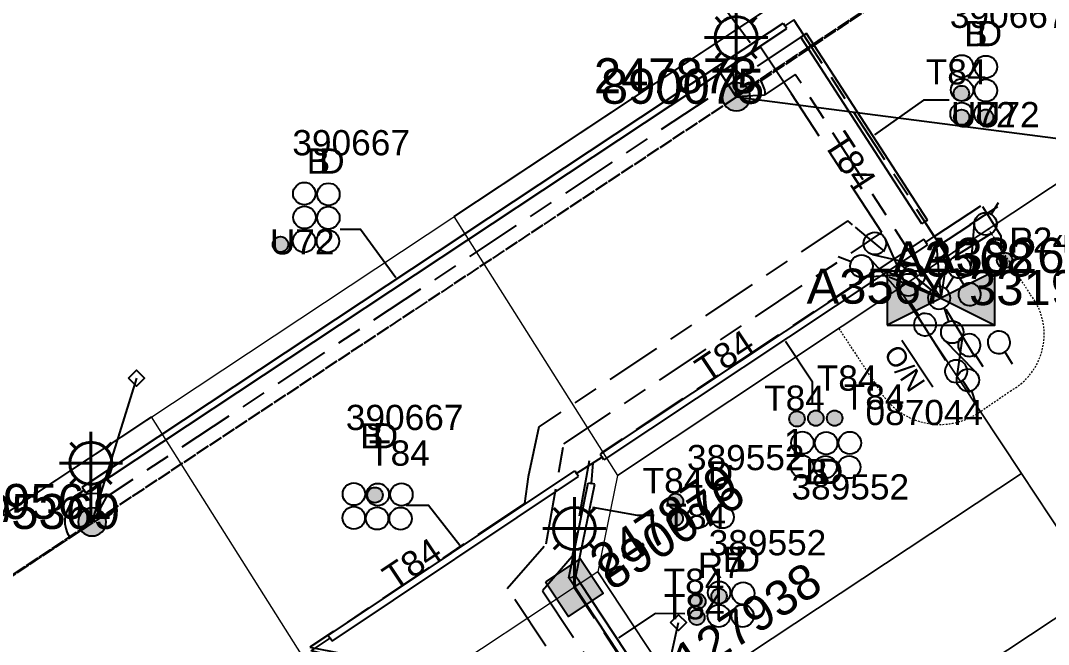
# Model space of a CAD drawing. Header units: metres. Extents: x 302064 to 304096, y 6268242 to 6271990.
# Drawn here: x 303468.8 to 303542.1, y 6271480.1 to 6271524.6 of the extents above; entities that cross this region are included whole.
import ezdxf
from ezdxf.enums import TextEntityAlignment as Align

# ---------------------------------------------------------------- set-up
doc = ezdxf.new("R2010")
doc.units = ezdxf.units.M
for name, pattern in [('Cable Exist OH', [1, 1, 0]), ('Cable Exist UG', [8.2, 4, -1.2, 1.8, -1.2]), ('HIDDEN', [0.375, 0.25, -0.125]), ('HIDDEN2', [0.1875, 0.125, -0.0625])]:
    doc.linetypes.add(name, pattern=pattern)
doc.layers.get('0').update_dxf_attribs({"color": 6})
for name, color, linetype in [('_User Miscellaneous12', 7, 'Continuous'), ('_User_LV_Exist', 7, 'Continuous'), ('Duct_SP_EXT', 7, 'Continuous'), ('Equip_HV_EXT', 7, 'Continuous'), ('Equip_LV_EXT', 7, 'Continuous'), ('Equip_SP_SL_EXT', 7, 'Continuous'), ('Mains_HV_EXT', 1, 'Continuous'), ('Mains_LV_EXT', 5, 'Continuous'), ('Mains_LV_SL_EXT', 4, 'Continuous'), ('Services_SP_EXT', 7, 'Continuous'), ('Sub_SP_EXT', 7, 'Continuous'), ('SupportsOH_SP_TR_HV_LV_SL_EXT', 7, 'Continuous'), ('SupportsUG_SP_LV_EXT', 7, 'Continuous'), ('SupportsUG_SP_LV_SL_EXT', 7, 'Continuous'), ('Trench_SP_EXT', 7, 'Continuous')]:
    doc.layers.add(name, color=color, linetype=linetype)
for name, color, linetype, lineweight in [('Cadastre Land Parcels_SP_EXT', 7, 'Continuous', 5), ('Cadastre Other Property_SP_EXT', 9, 'HIDDEN', 5), ('Cadastre Roads_SP_EXT', 9, 'Continuous', 5)]:
    doc.layers.add(name, color=color, linetype=linetype, lineweight=lineweight)
doc.styles.add('COLUMN_LABEL', font='arial.ttf')
doc.styles.add('iecARIAL', font='arial.ttf', dxfattribs={"height": 2})
doc.styles.add('POLE_LABEL', font='arial.ttf')
doc.styles.get("Standard").update_dxf_attribs({"font": 'arial.ttf'})
doc.styles.add('SWITCH_LABEL', font='arial.ttf', dxfattribs={"height": 2.5})
doc.linetypes.add('Cable E UG', pattern='A,6,-0.5,["E",Standard,S=1.7,R=0,X=0.5,Y=-1],-2.9', length=9.4)

# ---------------------------------------------------------------- blocks, each defined once
blk = doc.blocks.new('SUB_PADMOUNT_EXT')
for points in [[(0, 0), (-3.84, 1.92), (-3.84, -1.92)], [(0, 0), (3.84, 1.92), (3.84, -1.92)]]:
    blk.add_hatch(color=256).paths.add_polyline_path(points)
for p, q in [((3.84, 1.92), (-3.84, -1.92)), ((-3.84, 1.92), (3.84, -1.92))]:
    blk.add_line(p, q)
blk.add_lwpolyline([(-3.84, -1.92), (3.84, -1.92), (3.84, 1.92), (-3.84, 1.92)], close=True)
for tag, height, flags, p in [('ASSET_NUM', 2.5, 8, (2, 2)), ('STREET_CODE', 0.2, 9, (1.5, 0)), ('OPERATING_VOLTAGE', 0.2, 9, (1.5, -0.6)), ('ORIENTATION', 0.2, 9, (1.5, -0.8)), ('CONSTRUCTED_VOLTAGE', 0.2, 9, (1.5, -0.2)), ('NO_PHASES', 0.2, 9, (1.5, -0.4)), ('OWNED_BY', 0.2, 9, (1.5, -1)), ('OPERATED_BY', 0.2, 9, (1.5, -1.2)), ('MAINTAINED_BY', 0.2, 9, (1.5, -1.4)), ('SECONDARY_VOLTAGE', 0.2, 9, (1.5, -1.6)), ('STATE', 0.2, 9, (1.5, -1.8)), ('SUBSTATION_TYPE', 0.2, 9, (1.5, -2.2)), ('PARENT', 0.2, 9, (1.5, -2)), ('STREETNAME', 0.2, 9, (1.5, -3)), ('USAGE', 0.2, 9, (1.5, -2.4)), ('LEGEND', 0.2, 9, (1.5, -2.6)), ('LOCATION', 0.2, 9, (1.5, -2.8)), ('Z', 0.2, 1, (1.5, -3.6)), ('SUBURB', 0.2, 9, (1.5, -3.2)), ('NOTES', 0.2, 9, (1.5, -3.4))]:
    blk.add_attdef(tag, text='', height=height, dxfattribs=dict(flags=flags)).set_placement(p, align=Align.MIDDLE_LEFT)
blk = doc.blocks.new('COLUMN_EXT')
blk.add_hatch(color=256).paths.add_polyline_path([(-1.485, 1.485), (-1.485, -1.485), (1.485, -1.485), (1.485, 1.485)])
blk.add_lwpolyline([(-1.485, -1.485), (1.485, -1.485), (1.485, 1.485), (-1.485, 1.485)], close=True)
for tag, height, style, flags, p in [('ASSET_NUM', 2.5, 'COLUMN_LABEL', 8, (2, 2)), ('STRUCTURE_PLANT_NUMBER', 0.2, 'POLE_LABEL', 9, (1.813, 0.031)), ('STREET_CODE', 0.2, 'COLUMN_LABEL', 9, (1.813, -0.2))]:
    blk.add_attdef(tag, text='', height=height, dxfattribs=dict(style=style, flags=flags)).set_placement(p, align=Align.MIDDLE_LEFT)
at = {"flags": 9}
for tag, p in [('OWNED_BY', (1.813, -0.6)), ('STATE', (1.813, -0.8)), ('COLUMN_TYPE', (1.813, -0.4)), ('USAGE', (1.813, -1)), ('LEGEND', (1.813, -1.2)), ('LOCATION', (1.813, -1.4)), ('STREETNAME', (1.813, -1.6)), ('SUBURB', (1.813, -1.8)), ('NOTES', (1.813, -2))]:
    blk.add_attdef(tag, text='', height=0.2, dxfattribs=at).set_placement(p, align=Align.MIDDLE_LEFT)
at = {"flags": 1}
blk.add_attdef('Z', (1.813, -2.351), '', height=0.2, dxfattribs=at)
blk = doc.blocks.new('PILLAR_EXT')
blk.add_hatch(color=256).paths.add_polyline_path([(-2.475, 0.99), (-2.475, -0.99), (2.475, -0.99), (2.475, 0.99)])
blk.add_lwpolyline([(-2.475, -0.99), (2.475, -0.99), (2.475, 0.99), (-2.475, 0.99)], close=True)
at = {"style": 'iecARIAL', "flags": 8}
blk.add_attdef('ASSET_NUM', (1.5, 3.5), '', height=2.5, dxfattribs=at)
for tag, p, flags in [('OWNED_BY', (0, -0.2), 9), ('STATE', (0, -0.4), 9), ('SUPPORT_TYPE', (0, -0.6), 9), ('USAGE', (0, -0.8), 9), ('LEGEND', (0, -1), 9), ('LOCATION', (0, -1.2), 9), ('NOTES', (0, -1.4), 9), ('PARENT', (0, -1.6), 9), ('STREETNAME', (0, -1.8), 9), ('SUBURB', (0, -2), 1)]:
    blk.add_attdef(tag, p, '', height=0.2, dxfattribs=dict(flags=flags))
blk = doc.blocks.new('DUCT_EXT')
blk.add_circle((0, 0.8), 0.8)
at = {"flags": 1}
blk.add_attdef('Z', (0, 0), '', height=0.2, dxfattribs=at)
at = {"flags": 9}
for tag, p in [('DUCT_CODE', (0, 0)), ('XSECT_TYPE', (0, -0.2)), ('STATE', (0, -0.6)), ('FB_REFERENCE', (0, -0.4)), ('NOTES', (0, -0.8))]:
    blk.add_attdef(tag, text='', height=0.2, dxfattribs=at).set_placement(p, align=Align.MIDDLE_LEFT)
blk = doc.blocks.new('SL_LANTERN_EXT')
at = {"lineweight": 40}
for p, q in [((0, 1.968), (0, 6.468)), ((-1.459, 5.676), (-1.061, 5.278)), ((1.458, 5.676), (1.06, 5.278)), ((-2.25, 4.218), (2.25, 4.218)), ((-1.459, 2.759), (-1.061, 3.157)), ((1.458, 2.759), (1.06, 3.157)), ((0, 0), (0, 2.721))]:
    blk.add_line(p, q, dxfattribs=at)
blk.add_circle((0, 4.218), 1.5, dxfattribs=at)
at = {"style": 'iecARIAL', "flags": 8}
blk.add_attdef('ASSET_NUM', (1.5, 1.5), '', height=2.5, dxfattribs=at)
for tag, p, height, flags in [('CONSTRUCTED_VOLTAGE', (0.981, -0.653), 0.2, 9), ('CONTROL_TYPE', (0.981, -0.853), 0.2, 9), ('OPERATING_VOLTAGE', (0.981, -1.653), 0.2, 9), ('LANTERN_PURPOSE', (0.981, -1.053), 0.2, 9), ('LANTERN_TYPE', (0.981, -1.253), 0.2, 9), ('NO_PHASES', (0.981, -1.453), 0.2, 9), ('LNUMBER', (2.181, -3.253), 2.5, 8), ('ORIENTATION', (0.981, -1.853), 0.2, 9), ('OWNED_BY', (0.981, -2.053), 0.2, 9), ('STATE', (0.981, -2.253), 0.2, 9), ('CEXIST', (0.981, -2.653), 0.2, 9), ('CNEW', (0.981, -2.853), 0.2, 9), ('CNUMBER', (0.981, -3.053), 0.2, 9), ('USAGE', (0.981, -2.453), 0.2, 9), ('CREMOVE', (0.981, -3.253), 0.2, 9), ('CREPLACE', (0.981, -3.453), 0.2, 9), ('LKINGHEIGHT', (0.981, -3.653), 0.2, 9), ('LBRACKET', (0.981, -3.853), 0.2, 9), ('LBRACKETVOCAB', (0.981, -4.053), 0.2, 9), ('LCATEGORY', (0.981, -4.253), 0.2, 9), ('LCHARGE1', (0.981, -4.453), 0.2, 9), ('LCHARGE1PERCENT', (0.981, -4.653), 0.2, 9), ('LCHARGE2', (0.981, -4.853), 0.2, 9), ('LCHARGE2PERCENT', (0.981, -5.053), 0.2, 9), ('LCHARGE3', (0.981, -5.253), 0.2, 9), ('LCHARGE3PERCENT', (0.981, -5.453), 0.2, 9), ('LEXIST', (0.981, -5.653), 0.2, 9), ('LLAMP', (0.981, -5.853), 0.2, 9), ('LLAMPVOCAB', (0.981, -6.053), 0.2, 9), ('LMAST', (0.981, -6.253), 0.2, 9), ('LMASTVOCAB', (0.981, -6.453), 0.2, 9), ('LNEW', (0.981, -6.653), 0.2, 9), ('LANTNUMBER', (0.981, -6.853), 0.2, 9), ('LOUTREACH', (0.981, -7.253), 0.2, 9), ('LOUTREACHVOCAB', (0.981, -7.453), 0.2, 9), ('LRATECODE', (0.981, -7.653), 0.2, 9), ('LREMOVE', (0.981, -7.853), 0.2, 9), ('LREPLACE', (0.981, -8.053), 0.2, 9), ('LTYPE', (0.981, -8.253), 0.2, 9), ('LTYPEVOCAB', (0.981, -8.453), 0.2, 9), ('LEGEND', (0.981, -8.653), 0.2, 9), ('LOCATION', (0.981, -8.853), 0.2, 9), ('STREETNAME', (0.981, -9.253), 0.2, 9), ('SUBURB', (0.981, -9.453), 0.2, 1), ('NOTES', (0.981, -9.053), 0.2, 9)]:
    blk.add_attdef(tag, p, '', height=height, dxfattribs=dict(flags=flags))
blk = doc.blocks.new('CCP_EXT')
at = {"flags": 9}
for tag, p in [('USAGE', (0, -1.2)), ('LEGEND', (0, -1.4)), ('STATE', (0, -1.8)), ('LIFE_SUPPORT', (0, -1.6)), ('NOTES', (0, -2))]:
    blk.add_attdef(tag, text='', height=0.2, dxfattribs=at).set_placement(p, align=Align.MIDDLE_LEFT)
blk.add_wipeout([(0, 0.566), (0.566, 0), (0, -0.566), (-0.566, 0)])
blk.add_lwpolyline([(-0.566, 0), (0, 0.566), (0.566, 0), (0, -0.566), (-0.566, 0)])
at = {"flags": 1}
blk.add_attdef('Z', (0, 0), '', height=0.2, dxfattribs=at)
at = {"flags": 9}
for tag, p in [('CCP_TYPE', (0, 0)), ('OPERATING_VOLTAGE', (0, -0.6)), ('ORIENTATION', (0, -0.8)), ('CONSTRUCTED_VOLTAGE', (0, -0.2)), ('NO_PHASES', (0, -0.4)), ('OWNED_BY', (0, -1))]:
    blk.add_attdef(tag, text='', height=0.2, dxfattribs=at).set_placement(p, align=Align.MIDDLE_LEFT)
blk = doc.blocks.new('POLE_EXT')
blk.add_hatch(color=256).paths.add_polyline_path([(-1, 0, 1), (1, 0, 1)])
blk.add_lwpolyline([(-1, 0, 1), (1, 0, 1)], format="xyb", close=True)
for tag, height, flags, p in [('pNumber', 2.5, 8, (-17.84, 2.067)), ('OWNED_BY', 0.2, 9, (1.355, -0.4)), ('SPECIAL_USE', 0.2, 9, (1.355, -0.8)), ('PARENT', 0.2, 9, (1.355, -0.6)), ('cLV', 0.2, 9, (1.355, -1.4)), ('STATE', 0.2, 9, (1.355, -1)), ('USAGE', 0.2, 9, (1.355, -1.2)), ('cHV', 0.2, 9, (1.355, -2)), ('hDepth', 0.2, 9, (1.355, -1.6)), ('hDia', 0.2, 9, (1.355, -1.8)), ('LBRACKET', 0.2, 9, (1.355, -2.2)), ('LExisting', 0.2, 9, (1.355, -2.4)), ('LANTNUMBER', 0.2, 9, (1.355, -2.6)), ('LOther', 0.2, 9, (1.355, -2.8)), ('LRemove', 0.2, 9, (1.355, -3)), ('cLinedev', 0.2, 9, (1.355, -3.4)), ('LEGEND', 0.2, 9, (1.355, -3.2)), ('LOCATION', 0.2, 9, (1.355, -3.6)), ('pExisting', 0.2, 9, (1.355, -3.8)), ('pFooting', 0.2, 9, (1.355, -4.4)), ('PFNUMBER', 0.2, 9, (1.355, -4)), ('NEWPFNUMBER', 0.2, 9, (1.355, -4.2)), ('pNew', 0.2, 9, (1.355, -4.6)), ('pRelocate', 0.2, 9, (1.355, -5)), ('pRemove', 0.2, 9, (1.355, -5.2)), ('pReplace', 0.2, 9, (1.355, -5.4)), ('pStay', 0.2, 9, (1.355, -5.6)), ('pType', 0.2, 9, (1.355, -5.8)), ('cspan', 0.2, 9, (1.355, -6)), ('STREETNAME', 0.2, 9, (1.355, -6.2)), ('SUBURB', 0.2, 9, (1.355, -6.4)), ('NOTES', 0.2, 9, (1.355, -6.6)), ('OPERATED_BY', 0.2, 9, (1.355, -7.014)), ('MAINTAINED_BY', 0.2, 9, (1.355, -6.814))]:
    blk.add_attdef(tag, text='', height=height, dxfattribs=dict(flags=flags)).set_placement(p, align=Align.MIDDLE_LEFT)
at = {"style": 'POLE_LABEL'}
for tag, height, flags, p in [('ASSET_NUM', 2.5, 8, (2, 2)), ('STRUCTURE_PLANT_NUMBER', 0.2, 9, (1.355, 0.028)), ('STREET_CODE', 0.2, 9, (1.355, -0.2))]:
    blk.add_attdef(tag, text='', height=height, dxfattribs=dict(at, flags=flags)).set_placement(p, align=Align.MIDDLE_LEFT)
at = {"flags": 1}
blk.add_attdef('Z', (1.355, -7.328), '', height=0.2, dxfattribs=at)
blk = doc.blocks.new('LV_UG_DFUSE_CLOSED_EXT')
for points in [[(1, 0), (0, 0)], [(5.04, 0.726), (2.156, -0.717)], [(5.049, -0.707), (2.156, 0.717)], [(6.2, 0.013), (7.2, 0.013)]]:
    blk.add_lwpolyline(points)
for centre in [(1.8, 0), (5.4, 0.011)]:
    blk.add_circle(centre, 0.8)
at = {"flags": 9}
for tag, p in [('ACTUAL_STATUS', (0, 0)), ('OPERATING_VOLTAGE', (0, -0.6)), ('ORIENTATION', (0, -0.8)), ('CONSTRUCTED_VOLTAGE', (0, -0.2)), ('NO_PHASES', (0, -0.4)), ('STATE', (0, -1)), ('SWITCH_TYPE', (0, -1.2)), ('USAGE', (0, -1.4)), ('NOTES', (0, -1.6))]:
    blk.add_attdef(tag, text='', height=0.2, dxfattribs=at).set_placement(p, align=Align.MIDDLE_LEFT)
at = {"flags": 1}
blk.add_attdef('Z', (0, 0), '', height=0.2, dxfattribs=at)
blk = doc.blocks.new('SWG_HOLEC_SU_NO_EXT')
blk.add_line((1.8, -2), (5.8, -2))
for points in [[(1.8, -0.8, 1), (1.8, 0.8, 1)], [(5.8, -0.8, 1), (5.8, 0.8, 1)]]:
    blk.add_lwpolyline(points, format="xyb", close=True)
for points in [[(1, 0), (0, 0)], [(6.6, 0), (7.6, 0)]]:
    blk.add_lwpolyline(points)
at = {"insert": (5.311, -3.639), "char_height": 1.4, "width": 3.88632, "attachment_point": 1, "rotation": 180}
blk.add_mtext('{\\fArial|b0|i0|c0|p34;N/O}', dxfattribs=at)
at = {"style": 'SWITCH_LABEL', "flags": 8}
blk.add_attdef('ASSET_NUM', text='', height=2.5, rotation=179.95437, dxfattribs=at).set_placement((-2.4, 0), align=Align.MIDDLE_LEFT)
at = {"flags": 1}
blk.add_attdef('Z', (0, 0), '', height=0.2, dxfattribs=at)
at = {"flags": 9}
for tag, p in [('ACTUAL_STATUS', (0, -0.4)), ('CONSTRUCTED_VOLTAGE', (0, -0.6)), ('NO_PHASES', (0, -0.8)), ('OPERATING_VOLTAGE', (0, -1)), ('ORIENTATION', (0, -1.2)), ('OWNED_BY', (0, -1.4)), ('STATE', (0, -1.8)), ('SWITCH_TYPE', (0, -2)), ('USAGE', (0, -2.2)), ('PARENT', (0, -1.6)), ('STREETNAME', (0, -2.6)), ('SUBURB', (0, -2.8)), ('LOCATION', (0, -2.4)), ('NOTES', (0, -3))]:
    blk.add_attdef(tag, text='', height=0.2, dxfattribs=at).set_placement(p, align=Align.MIDDLE_LEFT)
at = {"style": 'SWITCH_LABEL', "flags": 9}
blk.add_attdef('STREET_CODE', text='', height=0.2, dxfattribs=at).set_placement((0, -0.2), align=Align.MIDDLE_LEFT)
blk = doc.blocks.new('SWG_HOLEC_SU_EXT')
blk.add_line((1.8, -2), (5.8, -2))
for points in [[(1.8, -0.8, 1), (1.8, 0.8, 1)], [(5.8, -0.8, 1), (5.8, 0.8, 1)]]:
    blk.add_lwpolyline(points, format="xyb", close=True)
for points in [[(1, 0), (0, 0)], [(6.6, 0), (7.6, 0)]]:
    blk.add_lwpolyline(points)
at = {"style": 'SWITCH_LABEL', "flags": 8}
blk.add_attdef('ASSET_NUM', text='', height=2.5, rotation=179.95437, dxfattribs=at).set_placement((-2.4, 0), align=Align.MIDDLE_LEFT)
at = {"flags": 1}
blk.add_attdef('Z', (0, 0), '', height=0.2, dxfattribs=at)
at = {"flags": 9}
for tag, p in [('ACTUAL_STATUS', (0, -0.4)), ('CONSTRUCTED_VOLTAGE', (0, -0.6)), ('NO_PHASES', (0, -0.8)), ('OPERATING_VOLTAGE', (0, -1)), ('ORIENTATION', (0, -1.2)), ('OWNED_BY', (0, -1.4)), ('STATE', (0, -1.8)), ('SWITCH_TYPE', (0, -2)), ('USAGE', (0, -2.2)), ('PARENT', (0, -1.6)), ('STREETNAME', (0, -2.6)), ('SUBURB', (0, -2.8)), ('LOCATION', (0, -2.4)), ('NOTES', (0, -3))]:
    blk.add_attdef(tag, text='', height=0.2, dxfattribs=at).set_placement(p, align=Align.MIDDLE_LEFT)
at = {"style": 'SWITCH_LABEL', "flags": 9}
blk.add_attdef('STREET_CODE', text='', height=0.2, dxfattribs=at).set_placement((0, -0.2), align=Align.MIDDLE_LEFT)
blk = doc.blocks.new('CABLE_LARGE_EXT')
h = blk.add_hatch(color=256)
edge = h.paths.add_edge_path()
edge.add_arc((0, 0.55), 0.55, 0, 360)
blk.add_circle((0, 0.55), 0.55)
at = {"flags": 1}
blk.add_attdef('Z', (0, 0), '', height=0.2, dxfattribs=at)
at = {"flags": 9}
for tag, p in [('COND_CODE', (0, 0)), ('XSECT_SIZE', (0, -0.6)), ('STATE', (0, -0.4)), ('FB_REFERENCE', (0, -0.2)), ('NOTES', (0, -0.8))]:
    blk.add_attdef(tag, text='', height=0.2, dxfattribs=at).set_placement(p, align=Align.MIDDLE_LEFT)

msp = doc.modelspace()

# ---------------------------------------------------------------- linework, layer by layer
at = {"layer": '_User Miscellaneous12'}
for p, q in [((303518.4263, 6271521.3168), (303523.1555, 6271524.4499)), ((303523.1555, 6271524.4499), (303523.2881, 6271524.2498)), ((303518.6914, 6271520.9166), (303523.4206, 6271524.0498)), ((303523.4206, 6271524.0498), (303523.2881, 6271524.2498)), ((303524.8358, 6271523.715), (303524.6344, 6271523.5845)), ((303533.465, 6271510.3989), (303524.8358, 6271523.715)), ((303524.4329, 6271523.454), (303524.6344, 6271523.5845)), ((303533.0622, 6271510.1379), (303524.4329, 6271523.454)), ((303518.4263, 6271521.3168), (303518.5588, 6271521.1167)), ((303518.4263, 6271521.3168), (303518.5588, 6271521.1167)), ((303518.6914, 6271520.9166), (303518.5588, 6271521.1167)), ((303518.6914, 6271520.9166), (303518.5588, 6271521.1167)), ((303533.0622, 6271510.1379), (303533.2636, 6271510.2684)), ((303533.465, 6271510.3989), (303533.2636, 6271510.2684)), ((303533.204, 6271509.0286), (303510.1167, 6271493.6904)), ((303533.204, 6271509.0286), (303533.3368, 6271508.8287)), ((303533.4696, 6271508.6288), (303510.3824, 6271493.2906)), ((303533.4696, 6271508.6288), (303533.3368, 6271508.8287)), ((303510.1167, 6271493.6904), (303510.2496, 6271493.4905)), ((303510.3824, 6271493.2906), (303510.2496, 6271493.4905)), ((303490.7218, 6271480.761), (303508.3029, 6271492.5126)), ((303508.3029, 6271492.5126), (303508.4363, 6271492.313)), ((303508.5697, 6271492.1135), (303508.4363, 6271492.313)), ((303490.9885, 6271480.3619), (303508.5697, 6271492.1135)), ((303507.8795, 6271484.8636), (303509.2545, 6271491.6635)), ((303508.3897, 6271484.9648), (303509.725, 6271491.5683)), ((303509.2545, 6271491.6635), (303509.4898, 6271491.6159)), ((303509.725, 6271491.5683), (303509.4898, 6271491.6159)), ((303473.1699, 6271491.3321), (303473.3024, 6271491.132)), ((303473.435, 6271490.932), (303473.3024, 6271491.132)), ((303507.8795, 6271484.8636), (303508.1346, 6271484.9142)), ((303508.2968, 6271484.2421), (303507.8795, 6271484.8636)), ((303508.3897, 6271484.9648), (303508.1346, 6271484.9142)), ((303508.6953, 6271484.5096), (303508.3897, 6271484.9648)), ((303508.2959, 6271484.2434), (303508.496, 6271484.3758)), ((303514.3066, 6271475.1646), (303508.2959, 6271484.2434)), ((303508.2968, 6271484.2421), (303508.496, 6271484.3758)), ((303508.6953, 6271484.5096), (303508.496, 6271484.3758)), ((303508.6961, 6271484.5083), (303508.496, 6271484.3758)), ((303514.7068, 6271475.4296), (303508.6961, 6271484.5083)), ((303490.7218, 6271480.761), (303490.8551, 6271480.5615)), ((303490.9885, 6271480.3619), (303490.8551, 6271480.5615))]:
    msp.add_line(p, q, dxfattribs=at)
at = {"layer": '_User_LV_Exist', "linetype": 'Cable Exist OH'}
for points in [[(303564.6289, 6271548.9689), (303538.787, 6271531.849), (303519.7909, 6271519.1304)], [(303473.9203, 6271488.8121), (303422.726, 6271454.9645), (303422.6571, 6271454.9186)]]:
    msp.add_lwpolyline(points, dxfattribs=at)
at = {"layer": 'Cadastre Land Parcels_SP_EXT', "linetype": 'Continuous'}
for points in [[(303541.36, 6271538.262), (303453.126, 6271672.062), (303369.104, 6271616.397), (303326.933, 6271588.469), (303415.589, 6271454.93), (303457.766, 6271482.88), (303541.36, 6271538.262)], [(303654.2706, 6271367.1419), (303553.0422, 6271519.8792), (303531.4273, 6271505.519), (303540.1553, 6271492.3136), (303556.6342, 6271467.4005), (303564.3845, 6271455.6827), (303571.9504, 6271444.2426), (303579.9161, 6271432.2), (303588.1547, 6271419.7434), (303594.9009, 6271409.5456), (303601.6463, 6271399.3467), (303608.3918, 6271389.1488), (303616.3573, 6271377.1063), (303624.3221, 6271365.0637), (303632.4901, 6271352.7159), (303654.2706, 6271367.1419)], [(303540.1553, 6271492.3136), (303531.4273, 6271505.519), (303511.3504, 6271492.181), (303509.9403, 6271485.2938), (303515.9058, 6271476.2744), (303540.1553, 6271492.3136)], [(303545.648, 6271484.0096), (303540.1553, 6271492.3136), (303515.9058, 6271476.2744), (303521.3994, 6271467.9693), (303545.648, 6271484.0096)], [(303551.1415, 6271475.7045), (303545.648, 6271484.0096), (303521.3994, 6271467.9693), (303526.8921, 6271459.6653), (303551.1415, 6271475.7045)]]:
    msp.add_lwpolyline(points, close=True, dxfattribs=at)
at = {"layer": 'Cadastre Other Property_SP_EXT', "linetype": 'HIDDEN2'}
msp.add_lwpolyline([(303527.1329, 6271502.6583), (303530.139, 6271498.098), (303530.139, 6271498.098, 0.4158133), (303537.0975, 6271496.6426), (303537.0975, 6271496.6426), (303539.3603, 6271498.1983), (303539.3603, 6271498.1983, 0.4694691), (303540.7759, 6271505.1251), (303540.7759, 6271505.1251), (303537.8136, 6271509.7619), (303527.1329, 6271502.6583)], format="xyb", close=True, dxfattribs=at)
at = {"layer": 'Cadastre Roads_SP_EXT', "linetype": 'Continuous'}
for points in [[(303531.4272, 6271505.519), (303553.0422, 6271519.8791), (303567.0587, 6271529.1882), (303622.8915, 6271566.2683), (303635.8967, 6271574.906), (303719.7366, 6271630.549), (303805.767, 6271687.6394), (303798.9161, 6271696.9361), (303792.9189, 6271705.0759), (303708.083, 6271648.8513), (303625.2247, 6271593.8727), (303541.3601, 6271538.2622), (303499.6675, 6271510.6406), (303511.3504, 6271492.181), (303531.4272, 6271505.519)], [(303119.2568, 6271235.0867), (303131.1309, 6271243.0097), (303214.9629, 6271298.9219), (303301.6205, 6271352.8485), (303385.0309, 6271408.289), (303469.7812, 6271464.5637), (303489.7815, 6271477.8516), (303478.1077, 6271496.357), (303457.7661, 6271482.8802), (303415.5893, 6271454.9299), (303373.6646, 6271427.1537), (303331.2295, 6271399.0148), (303290.8426, 6271372.2882), (303209.2327, 6271319.1783), (303188.0037, 6271305.3782), (303162.4459, 6271287.7944), (303120.5631, 6271260.0666), (303118.7806, 6271258.8902), (303036.5962, 6271204.6102), (303041.655, 6271196.2795), (303047.2618, 6271187.0462), (303119.2568, 6271235.0867)]]:
    msp.add_lwpolyline(points, close=True, dxfattribs=at)
at = {"layer": 'Duct_SP_EXT'}
for p, q in [((303518.4263, 6271521.3168), (303523.1555, 6271524.4499)), ((303523.1555, 6271524.4499), (303523.2881, 6271524.2498)), ((303518.6914, 6271520.9166), (303523.4206, 6271524.0498)), ((303523.4206, 6271524.0498), (303523.2881, 6271524.2498)), ((303524.8358, 6271523.715), (303524.6344, 6271523.5845)), ((303533.465, 6271510.3989), (303524.8358, 6271523.715)), ((303524.4329, 6271523.454), (303524.6344, 6271523.5845)), ((303533.0622, 6271510.1379), (303524.4329, 6271523.454)), ((303518.4263, 6271521.3168), (303518.5588, 6271521.1167)), ((303518.4263, 6271521.3168), (303518.5588, 6271521.1167)), ((303518.6914, 6271520.9166), (303518.5588, 6271521.1167)), ((303518.6914, 6271520.9166), (303518.5588, 6271521.1167)), ((303533.0622, 6271510.1379), (303533.2636, 6271510.2684)), ((303533.465, 6271510.3989), (303533.2636, 6271510.2684)), ((303533.204, 6271509.0286), (303510.1167, 6271493.6904)), ((303533.204, 6271509.0286), (303533.3368, 6271508.8287)), ((303533.4696, 6271508.6288), (303510.3824, 6271493.2906)), ((303533.4696, 6271508.6288), (303533.3368, 6271508.8287)), ((303510.1167, 6271493.6904), (303510.2496, 6271493.4905)), ((303510.3824, 6271493.2906), (303510.2496, 6271493.4905)), ((303490.7218, 6271480.761), (303508.3029, 6271492.5126)), ((303508.3029, 6271492.5126), (303508.4363, 6271492.313)), ((303508.5697, 6271492.1135), (303508.4363, 6271492.313)), ((303490.9885, 6271480.3619), (303508.5697, 6271492.1135)), ((303507.8795, 6271484.8636), (303509.2545, 6271491.6635)), ((303508.3897, 6271484.9648), (303509.725, 6271491.5683)), ((303509.2545, 6271491.6635), (303509.4898, 6271491.6159)), ((303509.725, 6271491.5683), (303509.4898, 6271491.6159)), ((303473.1699, 6271491.3321), (303473.3024, 6271491.132)), ((303473.435, 6271490.932), (303473.3024, 6271491.132)), ((303507.8795, 6271484.8636), (303508.1346, 6271484.9142)), ((303508.2968, 6271484.2421), (303507.8795, 6271484.8636)), ((303508.3897, 6271484.9648), (303508.1346, 6271484.9142)), ((303508.6953, 6271484.5096), (303508.3897, 6271484.9648)), ((303508.2959, 6271484.2434), (303508.496, 6271484.3758)), ((303514.3066, 6271475.1646), (303508.2959, 6271484.2434)), ((303508.2968, 6271484.2421), (303508.496, 6271484.3758)), ((303508.6953, 6271484.5096), (303508.496, 6271484.3758)), ((303508.6961, 6271484.5083), (303508.496, 6271484.3758)), ((303514.7068, 6271475.4296), (303508.6961, 6271484.5083)), ((303490.7218, 6271480.761), (303490.8551, 6271480.5615)), ((303490.9885, 6271480.3619), (303490.8551, 6271480.5615))]:
    msp.add_line(p, q, dxfattribs=at)
for points in [[(303516.8544, 6271526.4936), (303518.2983, 6271526.4936), (303520.8211, 6271523.0521)], [(303535.0149, 6271518.9503), (303533.1783, 6271518.9503), (303529.6735, 6271516.4691)], [(303538.7244, 6271508.216), (303538.7244, 6271509.2457), (303537.4093, 6271511.3456)], [(303491.5748, 6271509.7516), (303493.0187, 6271509.7516), (303495.5415, 6271506.3101)], [(303525.2507, 6271497.2214), (303525.2507, 6271498.8255), (303523.3266, 6271501.7313)], [(303496.2728, 6271490.0646), (303497.868, 6271490.0646), (303500.1118, 6271487.2079)], [(303513.9564, 6271489.3147), (303512.7652, 6271489.3164), (303509.5932, 6271489.9003)], [(303516.1469, 6271482.3014), (303514.0287, 6271482.3399), (303511.4224, 6271480.5894)]]:
    msp.add_lwpolyline(points, dxfattribs=at)
at = {"layer": 'Mains_HV_EXT', "linetype": 'Cable Exist OH'}
for points in [[(303519.7161, 6271519.2396), (303564.6289, 6271548.969)], [(303379.3865, 6271426.1051), (303473.8893, 6271488.8675)]]:
    msp.add_lwpolyline(points, dxfattribs=at)
at = {"layer": 'Mains_HV_EXT', "linetype": 'Cable Exist UG'}
msp.add_lwpolyline([(303534.4287, 6271504.8277), (303533.3266, 6271506.3693), (303524.0327, 6271520.7847), (303524.0327, 6271520.7847), (303521.8061, 6271519.3095), (303519.8155, 6271519.1903)], dxfattribs=at)
at = {"layer": 'Mains_HV_EXT', "linetype": 'Continuous'}
for points in [[(303521.8873, 6271519.4104, 0.1494211), (303521.513, 6271520.3934)], [(303474.8946, 6271490.6388, 0.787527), (303472.263, 6271487.7897)]]:
    msp.add_lwpolyline(points, format="xyb", dxfattribs=at)
at = {"layer": 'Mains_HV_EXT', "linetype": 'Cable E UG'}
for points in [[(303536.5113, 6271510.0698), (303538.4714, 6271511.3745)], [(303534.4288, 6271504.8277), (303534.1293, 6271508.4838), (303534.1293, 6271508.4838), (303536.5448, 6271510.0893)]]:
    msp.add_lwpolyline(points, dxfattribs=at)
at = {"layer": 'Mains_LV_EXT', "linetype": 'Cable Exist OH'}
for points in [[(303564.6289, 6271548.9689), (303538.787, 6271531.849), (303519.7909, 6271519.1304)], [(303473.9203, 6271488.8121), (303422.726, 6271454.9645), (303422.6571, 6271454.9186)]]:
    msp.add_lwpolyline(points, dxfattribs=at)
at = {"layer": 'Mains_LV_SL_EXT', "linetype": 'Cable Exist UG'}
msp.add_lwpolyline([(303514.2544, 6271475.1368), (303508.2743, 6271484.171)], dxfattribs=at)
at = {"layer": 'Services_SP_EXT'}
msp.add_lwpolyline([(303519.8195, 6271519.1975), (303552.6894, 6271514.9238), (303556.137, 6271510.3192)], dxfattribs=at)
at = {"layer": 'Trench_SP_EXT', "linetype": 'Cable Exist UG'}
for points in [[(303524.6344, 6271523.5845), (303523.9257, 6271524.6723), (303523.9257, 6271524.6723), (303523.2881, 6271524.2498)], [(303519.8155, 6271519.1903), (303518.558, 6271521.1162)], [(303533.9251, 6271509.2196), (303538.1025, 6271511.9526)], [(303533.3368, 6271508.8287), (303533.9251, 6271509.2196), (303533.2636, 6271510.2684)], [(303534.0018, 6271505.4334), (303532.2659, 6271508.1172)], [(303510.2495, 6271493.4905), (303508.4363, 6271492.3131)], [(303509.4897, 6271491.6159), (303509.6075, 6271493.0681)], [(303473.8775, 6271488.8597), (303472.6811, 6271490.7307), (303472.6811, 6271490.7307), (303473.3081, 6271491.1358)], [(303491.3263, 6271479.2495), (303489.4922, 6271479.6641), (303490.8552, 6271480.5615)]]:
    msp.add_lwpolyline(points, dxfattribs=at)

# ---------------------------------------------------------------- block references
at = {"layer": 'Duct_SP_EXT'}
for name, p, rotation in [('DUCT_EXT', (303535.9069, 6271520.5706), 359.9225125474493), ('DUCT_EXT', (303489.0104, 6271511.4812), 359.9225125474493), ('CABLE_LARGE_EXT', (303538.4159, 6271507.5218), 270.0791707554868), ('CABLE_LARGE_EXT', (303523.602, 6271496.2096), 270.0791707554868), ('CABLE_LARGE_EXT', (303524.943, 6271496.262), 270.0791707554868), ('CABLE_LARGE_EXT', (303526.2878, 6271496.262), 270.0791707554868), ('DUCT_EXT', (303523.7353, 6271494.5089), 270.0791707554868), ('DUCT_EXT', (303525.4284, 6271494.4782), 270.0791707554868), ('DUCT_EXT', (303527.1232, 6271494.496), 270.001683301461), ('DUCT_EXT', (303523.7255, 6271492.8081), 270.0791707554868), ('DUCT_EXT', (303525.3916, 6271492.7789), 270.0791707554868), ('DUCT_EXT', (303527.075, 6271492.7765), 270.0791707554868), ('DUCT_EXT', (303491.7487, 6271490.8561), 269.6705047226332), ('DUCT_EXT', (303493.4462, 6271490.8155), 269.6705047226332), ('DUCT_EXT', (303495.1394, 6271490.8231), 269.5930172894325), ('CABLE_LARGE_EXT', (303493.5008, 6271490.7804), 269.9968970663958), ('DUCT_EXT', (303491.739, 6271489.1591), 269.6705047226332), ('DUCT_EXT', (303493.4025, 6271489.117), 269.6705047226332), ('DUCT_EXT', (303495.0803, 6271489.1037), 269.6705047226332), ('DUCT_EXT', (303518.5954, 6271483.02), 359.9225125474493)]:
    msp.add_blockref(name, p, dxfattribs=dict(at, rotation=rotation))
for name, p in [('DUCT_EXT', (303537.6267, 6271520.5215)), ('DUCT_EXT', (303535.9242, 6271518.8776)), ('DUCT_EXT', (303537.6229, 6271518.8436)), ('CABLE_LARGE_EXT', (303535.877, 6271518.8799)), ('DUCT_EXT', (303535.8934, 6271517.1799)), ('DUCT_EXT', (303537.5904, 6271517.1799)), ('CABLE_LARGE_EXT', (303535.8934, 6271517.1799)), ('CABLE_LARGE_EXT', (303537.6044, 6271517.1854)), ('DUCT_EXT', (303490.7302, 6271511.4321)), ('DUCT_EXT', (303489.0277, 6271509.7881)), ('DUCT_EXT', (303490.7264, 6271509.7541)), ('CABLE_LARGE_EXT', (303487.3117, 6271508.1133)), ('DUCT_EXT', (303488.9969, 6271508.0904)), ('DUCT_EXT', (303490.6939, 6271508.0904)), ('CABLE_LARGE_EXT', (303515.4901, 6271489.7798)), ('DUCT_EXT', (303517.1361, 6271488.4171)), ('DUCT_EXT', (303518.8482, 6271488.408)), ('CABLE_LARGE_EXT', (303515.4656, 6271488.5557)), ('CABLE_LARGE_EXT', (303518.5954, 6271483.02)), ('DUCT_EXT', (303520.3135, 6271482.9668)), ('CABLE_LARGE_EXT', (303517.0764, 6271482.6434)), ('DUCT_EXT', (303518.5683, 6271481.3576)), ('DUCT_EXT', (303520.2773, 6271481.3553))]:
    msp.add_blockref(name, p, dxfattribs=at)
at = {"layer": 'Equip_HV_EXT'}
ref = msp.add_blockref('SWG_HOLEC_SU_EXT', (303535.5313, 6271506.6295), dxfattribs=dict(at, rotation=301.4022377347508))
ref.add_attrib('ASSET_NUM', 'A3826', dxfattribs={"layer": '0', "height": 2.5, "style": 'SWITCH_LABEL'}).set_placement((303533.1323, 6271507.8794), align=Align.MIDDLE_LEFT)
ref = msp.add_blockref('SWG_HOLEC_SU_EXT', (303533.3266, 6271506.3693), dxfattribs=dict(at, rotation=302.4314174100117))
ref.add_attrib('ASSET_NUM', 'A3568', dxfattribs={"layer": '0', "height": 2.5, "style": 'SWITCH_LABEL'}).set_placement((303530.9276, 6271507.6192), align=Align.MIDDLE_LEFT)
ref = msp.add_blockref('SWG_HOLEC_SU_NO_EXT', (303532.2857, 6271504.432), dxfattribs=dict(at, rotation=303.7077379237789))
ref.add_attrib('ASSET_NUM', 'A3567', dxfattribs={"layer": '0', "height": 2.5, "style": 'SWITCH_LABEL'}).set_placement((303529.8867, 6271505.682), align=Align.MIDDLE_CENTER)
at = {"layer": 'Equip_LV_EXT'}
for p, rotation in [((303534.7874, 6271505.5077), 58.53716581237758), ((303533.8692, 6271505.2919), 140.3178085330156), ((303533.7647, 6271505.096), 157.9957340415901), ((303534.6688, 6271504.1176), 287.9999999790135)]:
    msp.add_blockref('LV_UG_DFUSE_CLOSED_EXT', p, dxfattribs=dict(at, rotation=rotation))
at = {"layer": 'Equip_SP_SL_EXT'}
ref = msp.add_blockref('SL_LANTERN_EXT', (303519.8156, 6271519.1903), dxfattribs=at)
ref.add_attrib('ASSET_NUM', '247878', dxfattribs={"layer": '0', "height": 2.5, "rotation": 359.99113, "style": 'iecARIAL'}).set_placement((303521.3156, 6271520.6903), align=Align.MIDDLE_RIGHT)
ref = msp.add_blockref('SL_LANTERN_EXT', (303473.7897, 6271488.827), dxfattribs=at)
ref.add_attrib('ASSET_NUM', '9561', dxfattribs={"layer": '0', "height": 2.5, "rotation": 0.046974, "style": 'iecARIAL'}).set_placement((303475.2897, 6271490.327), align=Align.MIDDLE_RIGHT)
ref = msp.add_blockref('SL_LANTERN_EXT', (303508.2742, 6271484.171), dxfattribs=at)
ref.add_attrib('ASSET_NUM', '247879', dxfattribs={"layer": '0', "height": 2.5, "rotation": 33.608387, "style": 'iecARIAL'}).set_placement((303509.7742, 6271485.671), align=Align.MIDDLE_LEFT)
at = {"layer": 'Sub_SP_EXT'}
ref = msp.add_blockref('SUB_PADMOUNT_EXT', (303534.4288, 6271504.8276), dxfattribs=at)
ref.add_attrib('ASSET_NUM', '33197', dxfattribs={"layer": '0', "height": 2.5}).set_placement((303536.4288, 6271505.5776), align=Align.MIDDLE_LEFT)
at = {"layer": 'SupportsOH_SP_TR_HV_LV_SL_EXT'}
ref = msp.add_blockref('POLE_EXT', (303519.8156, 6271519.1903), dxfattribs=at)
ref.add_attrib('ASSET_NUM', '890075', dxfattribs={"layer": '0', "height": 2.5, "style": 'POLE_LABEL'}).set_placement((303521.8156, 6271519.9403), align=Align.MIDDLE_RIGHT)
ref = msp.add_blockref('POLE_EXT', (303473.8775, 6271488.8598), dxfattribs=at)
ref.add_attrib('ASSET_NUM', '895369', dxfattribs={"layer": '0', "height": 2.5, "style": 'POLE_LABEL'}).set_placement((303475.8775, 6271489.6098), align=Align.MIDDLE_RIGHT)
at = {"layer": 'SupportsUG_SP_LV_EXT'}
ref = msp.add_blockref('PILLAR_EXT', (303514.2544, 6271475.1368), dxfattribs=dict(at, rotation=304.6489621981325))
ref.add_attrib('ASSET_NUM', '127938', dxfattribs={"layer": '0', "height": 2.5, "rotation": 33.608208, "style": 'iecARIAL'}).set_placement((303515.7544, 6271478.6368), align=Align.MIDDLE_LEFT)
at = {"layer": 'SupportsUG_SP_LV_SL_EXT'}
ref = msp.add_blockref('COLUMN_EXT', (303508.2742, 6271484.171), dxfattribs=dict(at, rotation=303.6083870854418))
ref.add_attrib('ASSET_NUM', '890076', dxfattribs={"layer": '0', "height": 2.5, "rotation": 33.608387, "style": 'COLUMN_LABEL'}).set_placement((303510.2742, 6271484.921), align=Align.MIDDLE_LEFT)

# ---------------------------------------------------------------- texts
at = {"layer": 'Cadastre Land Parcels_SP_EXT'}
msp.add_text('1', height=2, dxfattribs=at).set_placement((303523.2031, 6271493.5028))
at = {"layer": 'Cadastre Other Property_SP_EXT'}
msp.add_text('087044', height=1.8, dxfattribs=at).set_placement((303529.0398, 6271495.7703))
at = {"layer": 'Duct_SP_EXT'}
for s, p in [('390667', (303535.0535, 6271524.105)), ('B', (303536.0739, 6271522.7941)), ('D', (303536.9715, 6271522.7982)), ('T84', (303533.3352, 6271520.0717)), ('U72', (303535.1354, 6271517.0132)), ('U72', (303536.8465, 6271517.0187)), ('390667', (303488.1569, 6271515.0156)), ('B', (303489.1774, 6271513.7046)), ('D', (303490.075, 6271513.7088)), ('U72', (303486.5537, 6271507.9465)), ('P24', (303539.2921, 6271508.0637)), ('T84', (303525.5609, 6271498.2247)), ('T84', (303521.807, 6271496.7934)), ('T84', (303527.4872, 6271496.8799)), ('390667', (303491.9708, 6271495.417)), ('B', (303492.9913, 6271494.106)), ('D', (303493.8889, 6271494.1101)), ('T84', (303493.6272, 6271492.8747)), ('389552', (303516.3027, 6271492.5555)), ('D', (303517.7817, 6271491.3924)), ('B', (303524.7238, 6271491.5567)), ('D', (303525.6381, 6271491.5686)), ('T84', (303513.1401, 6271490.9081)), ('389552', (303523.7582, 6271490.462)), ('T84', (303514.7666, 6271488.3565)), ('389552', (303517.8545, 6271486.4805)), ('B', (303518.8538, 6271485.296)), ('D', (303519.7108, 6271485.3222)), ('R7', (303517.0744, 6271484.8647)), ('T84', (303514.6398, 6271483.7335))]:
    msp.add_text(s, height=1.8, dxfattribs=at).set_placement(p)
at = {"layer": 'Mains_LV_EXT'}
for rotation, p in [(302.991015, (303526.0413, 6271515.9102)), (33.6105, (303517.6795, 6271498.7764)), (33.842584, (303495.3961, 6271483.9257))]:
    msp.add_text('T84', height=1.8, rotation=rotation, dxfattribs=at).set_placement(p)

# ---------------------------------------------------------------- next in the draw order: block references
at = {"layer": 'Services_SP_EXT'}
for p in [(303477.0469, 6271499.1168), (303515.7037, 6271481.679)]:
    msp.add_blockref('CCP_EXT', p, dxfattribs=at)

# ---------------------------------------------------------------- next in the draw order: block references
for p in [(303477.0469, 6271499.1168), (303515.7037, 6271481.679)]:
    msp.add_blockref('CCP_EXT', p, dxfattribs=at)

# ---------------------------------------------------------------- next in the draw order: linework, layer by layer
at = {"layer": '_User Miscellaneous12'}
for p, q in [((303473.1699, 6271491.3321), (303518.4263, 6271521.3168)), ((303473.435, 6271490.932), (303518.6914, 6271520.9166))]:
    msp.add_line(p, q, dxfattribs=at)
at = {"layer": '_User_LV_Exist', "linetype": 'Cable Exist UG'}
for points in [[(303514.2544, 6271475.1368), (303510.765, 6271473.1594), (303503.4909, 6271484.1195), (303506.2659, 6271487.2959), (303507.5245, 6271494.4282), (303530.204, 6271509.4981), (303530.204, 6271509.4981), (303523.7689, 6271519.4106), (303521.5398, 6271522.7318), (303521.5398, 6271522.7318), (303519.5072, 6271521.3852), (303519.8106, 6271519.2731)], [(303534.4287, 6271504.8277), (303527.7861, 6271510.3391), (303527.7861, 6271510.3391), (303505.7371, 6271495.6417), (303504.9824, 6271492.0782), (303504.7168, 6271490.1864), (303489.4148, 6271479.9296), (303497.8619, 6271478.2677), (303504.3517, 6271468.4584), (303512.9428, 6271455.4905)], [(303534.4287, 6271504.8277), (303529.6744, 6271506.749), (303529.6744, 6271506.749), (303509.3201, 6271493.2203), (303508.1184, 6271486.39), (303508.1184, 6271486.39), (303505.9991, 6271483.9584), (303511.3678, 6271475.8651), (303514.2544, 6271475.1368)]]:
    msp.add_lwpolyline(points, dxfattribs=at)
at = {"layer": '_User_LV_Exist', "linetype": 'Cable Exist OH'}
msp.add_lwpolyline([(303519.7849, 6271519.1365), (303473.9203, 6271488.8121)], dxfattribs=at)
at = {"layer": 'Cadastre Roads_SP_EXT', "linetype": 'Continuous'}
msp.add_lwpolyline([(303555.6676, 6271416.1609), (303547.7028, 6271428.2024), (303540.136, 6271439.6414), (303532.3856, 6271451.3602), (303515.9058, 6271476.2744), (303509.9402, 6271485.2937), (303496.6523, 6271476.5027), (303502.6067, 6271467.5011), (303510.8583, 6271455.0259), (303518.6584, 6271443.2335), (303525.3053, 6271433.1849), (303531.9521, 6271423.1352), (303538.599, 6271413.0866)], dxfattribs=at)
at = {"layer": 'Duct_SP_EXT'}
for p, q in [((303473.1699, 6271491.3321), (303518.4263, 6271521.3168)), ((303473.435, 6271490.932), (303518.6914, 6271520.9166))]:
    msp.add_line(p, q, dxfattribs=at)
at = {"layer": 'Mains_HV_EXT', "linetype": 'Cable Exist UG'}
msp.add_lwpolyline([(303534.4287, 6271504.8277), (303534.8788, 6271507.8066), (303524.6365, 6271523.5838), (303524.6365, 6271523.5838), (303474.8895, 6271490.6296), (303473.91, 6271488.8538)], dxfattribs=at)
at = {"layer": 'Mains_LV_EXT', "linetype": 'Cable Exist UG'}
for points in [[(303514.2544, 6271475.1368), (303510.765, 6271473.1594), (303503.4909, 6271484.1195), (303506.2659, 6271487.2959), (303507.5245, 6271494.4282), (303530.204, 6271509.4981), (303530.204, 6271509.4981), (303523.7689, 6271519.4106), (303521.5398, 6271522.7318), (303521.5398, 6271522.7318), (303519.5072, 6271521.3852), (303519.8106, 6271519.2731)], [(303534.4287, 6271504.8277), (303527.7861, 6271510.3391), (303527.7861, 6271510.3391), (303505.7371, 6271495.6417), (303504.9824, 6271492.0782), (303504.7168, 6271490.1864), (303489.4148, 6271479.9296), (303497.8619, 6271478.2677), (303504.3517, 6271468.4584), (303512.9428, 6271455.4905)], [(303534.4287, 6271504.8277), (303529.6744, 6271506.749), (303529.6744, 6271506.749), (303509.3201, 6271493.2203), (303508.1184, 6271486.39), (303508.1184, 6271486.39), (303505.9991, 6271483.9584), (303511.3678, 6271475.8651), (303514.2544, 6271475.1368)]]:
    msp.add_lwpolyline(points, dxfattribs=at)
at = {"layer": 'Mains_LV_EXT', "linetype": 'Cable Exist OH'}
msp.add_lwpolyline([(303519.7849, 6271519.1365), (303473.9203, 6271488.8121)], dxfattribs=at)
at = {"layer": 'Services_SP_EXT'}
for points in [[(303477.0469, 6271499.1168), (303473.855, 6271488.8618)], [(303514.2543, 6271475.1369), (303515.7036, 6271481.679)]]:
    msp.add_lwpolyline(points, dxfattribs=at)

# ---------------------------------------------------------------- next in the draw order: block references
at = {"layer": 'Duct_SP_EXT'}
msp.add_blockref('CABLE_LARGE_EXT', (303517.0111, 6271481.5036), dxfattribs=at)

# ---------------------------------------------------------------- next in the draw order: texts
msp.add_text('T84', height=1.8, dxfattribs=at).set_placement((303514.6563, 6271481.9149))

doc.saveas('drawing.dxf')
